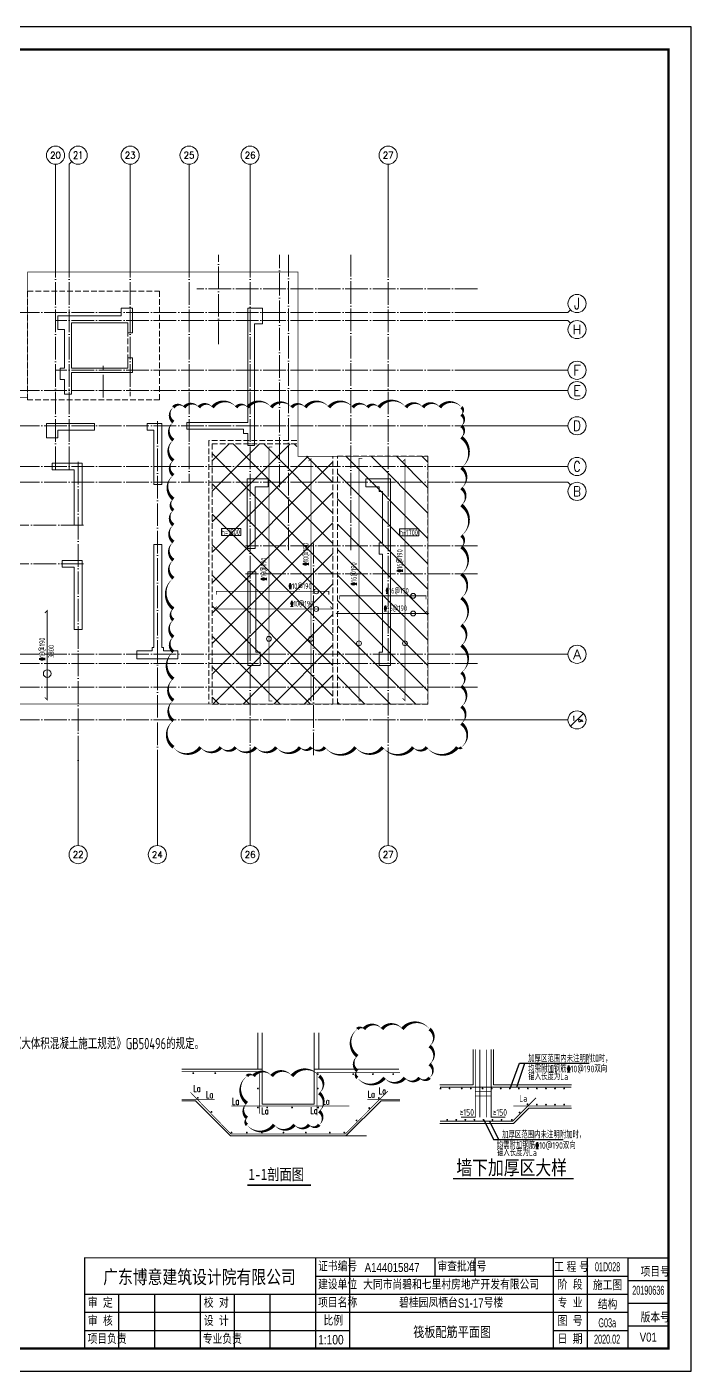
# Model space of a CAD drawing. Extents: x -129922 to 1190196, y -520662 to 139923.
# Drawn here: x 130852 to 160206, y -169237 to -109837 of the extents above; entities that cross this region are included whole.
import ezdxf
from ezdxf.enums import TextEntityAlignment as Align

# ---------------------------------------------------------------- set-up
doc = ezdxf.new("R2010")
doc.units = 0
doc.header["$LTSCALE"] = 1000
doc.header["$MEASUREMENT"] = 0
doc.linetypes.add('DASH', pattern=[0.35, 0.25, -0.1])
doc.linetypes.add('DOTE', pattern=[2.42, 2, -0.2, 0.02, -0.2])
for name, color, linetype, lineweight in [('A-标注-轴号', 3, 'Continuous', 15), ('A-标注-轴号文字', 7, 'Continuous', 15), ('A-轴线-塔楼', 1, 'DOTE', 9), ('A-轴线-隔墙', 41, 'DOTE', 9), ('S-基础-BASE', 4, 'DASH', 20), ('S-基础-BASE-CON', 2, 'Continuous', 20), ('S-墙柱-REIN', 1, 'Continuous', 20), ('S-墙柱-WALL', 6, 'Continuous', 20), ('S-大样-标高', 3, 'Continuous', 20), ('S-板-文字', 7, 'Continuous', 20), ('S-板-板厚', 191, 'Continuous', 20), ('S-板-楼板正筋', 107, 'Continuous', 20), ('S-板-楼板正筋文字', 107, 'Continuous', 20), ('S-板-楼板负筋', 1, 'Continuous', 20), ('S-板-楼板负筋文字', 7, 'Continuous', 20), ('S-通用-TEXT', 7, 'Continuous', 20)]:
    doc.layers.add(name, color=color, linetype=linetype, lineweight=lineweight)
doc.layers.add('PUB_TEXT', color=7, linetype='Continuous')
doc.layers.add('Y-云图图框', color=7, linetype='Continuous')
doc.layers.add('S-活动层-非打印1', color=170, linetype='Continuous', lineweight=20, plot=False)
doc.styles.add('_TCH_AXIS', font='COMPLEX.shx', dxfattribs={"bigfont": 'hztxt.shx'})
doc.styles.add('_TCH_DIM', font='SIMPLEX', dxfattribs={"bigfont": 'GBCBIG'})
doc.styles.add('_YT_Name', font='', dxfattribs={"width": 0.8})
doc.styles.add('_YT_Sign_Text', font='ros.shx', dxfattribs={"width": 0.8, "bigfont": 'hztxt.shx'})
doc.styles.add('BW_Rein', font='tssdeng.shx', dxfattribs={"width": 0.7, "bigfont": 'hztxt.shx'})
doc.styles.add('COMPLEX', font='COMPLEX')
doc.styles.get("Standard").update_dxf_attribs({"font": 'gbenor.shx', "bigfont": 'gbcbig.shx'})
doc.styles.add('TSSD_Rein', font='tssdeng.shx', dxfattribs={"width": 0.7, "bigfont": 'hztxt.shx'})
doc.styles.add('黑体', font='', dxfattribs={"width": 0.8})
doc.styles.get('_YT_Name').set_extended_font_data('SimHei')
doc.styles.get('黑体').set_extended_font_data('SimHei')

# ---------------------------------------------------------------- blocks, each defined once
blk = doc.blocks.new('ECMCTK_A1_横_单行图名--0')
for p, q in [((674.98, 50), (674.98, 26)), ((675, 50), (675, 10)), ((689.98, 50), (689.98, 10)), ((727.8, 50), (727.8, 42)), ((745.48, 50), (745.48, 42)), ((780, 50), (780, 10)), ((795, 50), (795, 10)), ((813, 50.01), (831, 50)), ((813, 50.01), (813, 10)), ((675, 42), (813, 42)), ((813, 40.01), (831, 40.01)), ((573, 34), (813, 34)), ((588, 34), (588, 10)), ((604, 10), (604, 34)), ((624, 34), (624, 10)), ((639, 34), (639, 10)), ((655, 10), (655, 34)), ((813, 30.01), (831, 30)), ((573, 26), (813, 26)), ((573, 18), (689.96, 18)), ((780, 18), (813, 18)), ((813, 20), (831, 20))]:
    blk.add_line(p, q)
at = {"color": 4}
blk.add_lwpolyline([(0, 0), (841, 0), (841, 594), (0, 594)], close=True, dxfattribs=at)
for points, const_width in [([(25, 10), (831, 10), (831, 584), (25, 584)], 1), ([(573, 10), (831, 10), (831, 50), (573, 50)], 0.45)]:
    blk.add_lwpolyline(points, close=True, dxfattribs=dict(const_width=const_width))
at = {"const_width": 0.45}
for points in [[(573, 10), (573, 50.01), (813, 50.01)], [(813, 50.01), (813, 10)]]:
    blk.add_lwpolyline(points, dxfattribs=at)
at = {"style": '_YT_Sign_Text', "width": 0.8}
for s, p in [('证书编号', (676.15, 44.14)), ('审查批准号', (728.91, 44.06)), ('工 程 号', (780.47, 43.85)), ('项目号', (818.65, 41.8)), ('建设单位', (676.15, 36.14)), ('阶  段', (782.01, 36.05)), ('审  定', (574.41, 28.05)), ('校  对', (625.66, 28.05)), ('项目名称', (676.15, 28.14)), ('专  业', (782.01, 28.05)), ('审  核', (574.41, 20.05)), ('设  计', (625.66, 20.05)), ('比例', (678.54, 20.16)), ('图  号', (782.01, 20.05)), ('版本号', (818.65, 21.55)), ('项目负责', (574.27, 12.05)), ('专业负责', (625.21, 12.05)), ('日  期', (782.01, 12.05))]:
    blk.add_text(s, height=4, dxfattribs=at).set_placement(p)
at = {"color": 80, "flags": 3}
for tag, height, p in [('YTHQINS', 3, (34.31, 585.5)), ('ECMCKEY', 3, (292.07, 288.23)), ('YTTQINS', 5.62, (848.03, 12.81)), ('YTFRAME', 3, (652.76, 5.84)), ('YTBARCODE_T1', 3, (749.78, 5.95))]:
    blk.add_attdef(tag, text='', height=height, dxfattribs=at).set_placement(p, align=Align.MIDDLE_CENTER)
for tag, height, style, width, p in [('证书编号', 4, '_YT_Sign_Text', 0.8, (708.87, 43.81)), ('审查批准号', 4, '_YT_Sign_Text', 0.8, (761.06, 43.81)), ('工程号', 4, '_YT_Sign_Text', 0.5, (804.08, 44.12)), ('设计单位', 6, '_YT_Name', 0.8, (623.75, 38.6)), ('建设单位', 4, '_YT_Sign_Text', 0.8, (734.96, 36.11)), ('阶段', 4, '_YT_Sign_Text', 0.8, (804.08, 35.81)), ('项目号', 4, '_YT_Sign_Text', 0.5, (822.08, 33.72)), ('项目名称', 4, '_YT_Sign_Text', 0.8, (734.96, 28.11)), ('专业', 4, '_YT_Sign_Text', 0.8, (804.08, 27.31)), ('图纸编号', 4, '_YT_Sign_Text', 0.5, (803.93, 19.36)), ('图纸名称', 4.5, '_YT_Name', 0.8, (735.39, 15.06)), ('出图比例', 4.2, '_YT_Sign_Text', 0.8, (681.82, 11.78)), ('日期', 4, '_YT_Sign_Text', 0.5, (803.88, 12.13)), ('版本号', 4, '_YT_Sign_Text', 0.8, (822.08, 13))]:
    blk.add_attdef(tag, text='', height=height, dxfattribs=dict(style=style, width=width)).set_placement(p, align=Align.CENTER)
at = {"style": '_YT_Sign_Text', "width": 0.8, "flags": 3}
for tag, p, height in [('[审定人]', (590.95, 27.81), 4.1), ('{审定人}', (605.87, 26.45), 6.24), ('[校对人]', (642.23, 27.82), 4.1), ('{校对人}', (658.35, 26.53), 6.24), ('[审核人]', (591.01, 19.76), 4.1), ('{审核人}', (606.98, 18.44), 6.24), ('[设计人]', (642.47, 20.21), 4.1), ('{设计人}', (658.48, 18.54), 6.24), ('[项目负责人]', (590.78, 12.01), 4.1), ('{项目负责人}', (608.28, 10.72), 6.24), ('[专业负责人]', (642.74, 11.77), 4.1), ('{专业负责人}', (658.58, 10.36), 6.24)]:
    blk.add_attdef(tag, p, '', height=height, dxfattribs=at)
at = {"color": 80, "flags": 3}
for tag, p in [('YTBZSIT', (25, 10)), ('EXT_TK_LEFT', (25, 10)), ('YTQRCODE', (551.04, 11.91))]:
    blk.add_attdef(tag, p, '', height=3, dxfattribs=at)
blk = doc.blocks.new('_AXISO')
blk.add_circle((0, 0), 0.5)
at = {"layer": 'S-板-文字', "style": 'COMPLEX', "width": 1.041667}
blk.add_attdef('A', text='', height=0.56, dxfattribs=at).set_placement((-0.25, -0.28), (0.25, -0.28), align=Align.FIT)
blk = doc.blocks.new('ZHOUWANG1')
at = {"layer": 'A-标注-轴号'}
for p, q in [((167546, 133925), (167546, 137925)), ((173646, 134225), (173646, 138225)), ((176346, 134225), (176346, 138225)), ((178346, 134225), (178346, 138225)), ((180646, 134225), (180646, 138225)), ((182246, 134225), (182246, 138225)), ((184446, 134225), (184446, 138225)), ((186646, 134225), (186646, 138225)), ((188396, 134225), (188396, 138225)), ((189996, 134225), (189996, 138225)), ((192296, 134225), (192296, 138225)), ((193896, 134225), (193896, 138225)), ((195646, 134225), (195646, 138225)), ((197846, 134225), (197846, 138225)), ((200046, 134225), (200046, 138225)), ((200763, 138342), (200646, 138225)), ((200646, 134225), (200646, 138225)), ((203346, 134225), (203346, 138225)), ((205946, 134225), (205946, 138225)), ((208646, 134225), (208646, 138225)), ((214746, 134225), (214746, 138225)), ((163600, 131670), (160303, 131670)), ((218693, 131670), (222693, 131670)), ((218693, 131320), (222693, 131320)), ((222810, 131787), (222693, 131670)), ((222810, 131202), (222693, 131320)), ((163600, 129370), (160303, 129370)), ((218693, 129120), (222693, 129120)), ((163600, 128220), (160303, 128220)), ((218693, 128220), (222693, 128220)), ((163600, 126670), (160303, 126670)), ((218693, 126670), (222693, 126670)), ((163600, 124870), (160303, 124870)), ((218693, 124870), (222693, 124870)), ((160185, 124052), (160303, 124170)), ((163600, 124170), (160303, 124170)), ((218693, 124170), (222693, 124170)), ((222810, 124052), (222693, 124170)), ((163600, 116570), (160303, 116570)), ((218693, 116570), (222693, 116570)), ((163600, 113670), (160303, 113670)), ((218693, 113670), (222693, 113670)), ((222810, 113387), (223375, 113952)), ((167546, 112117), (167546, 108117)), ((173646, 112117), (173646, 108117)), ((177746, 112117), (177746, 108117)), ((181246, 112117), (181246, 108117)), ((184446, 112117), (184446, 108117)), ((187646, 112117), (187646, 108117)), ((191146, 112117), (191146, 108117)), ((191846, 112117), (191846, 108117)), ((194646, 112117), (194646, 108117)), ((197846, 112117), (197846, 108117)), ((201046, 112117), (201046, 108117)), ((204546, 112117), (204546, 108117)), ((208646, 112117), (208646, 108117)), ((214746, 112117), (214746, 108117)), ((191963, 108000), (191846, 108117))]:
    blk.add_line(p, q, dxfattribs=at)
blk.add_circle((223093, 113670), 400, dxfattribs=at)
at = {"layer": 'A-轴线-塔楼', "linetype": 'DOTE', "ltscale": 0.5}
for p, q in [((167546, 134225), (167546, 112117)), ((173646, 134225), (173646, 112117)), ((176346, 134225), (176346, 126470)), ((178346, 134225), (178346, 129120)), ((180646, 134225), (180646, 126470)), ((182246, 134225), (182246, 124670)), ((184446, 134225), (184446, 112117)), ((186646, 134225), (186646, 124670)), ((188396, 134225), (188396, 126470)), ((189996, 134225), (189996, 128070)), ((192296, 134225), (192296, 128060)), ((193896, 134225), (193896, 126470)), ((195646, 134225), (195646, 124670)), ((197846, 134225), (197846, 112117)), ((200046, 134225), (200046, 124670)), ((200646, 134225), (200646, 124670)), ((203346, 134225), (203346, 127970)), ((205946, 134225), (205946, 124170)), ((208646, 134225), (208646, 112117)), ((214746, 134225), (214746, 112117)), ((218693, 131670), (163600, 131670)), ((194464, 131370), (189555, 131370)), ((218693, 131320), (200046, 131320)), ((181217, 129370), (163600, 129370)), ((194464, 129070), (187956, 129070)), ((218693, 129120), (200046, 129120)), ((218693, 128220), (163600, 128220)), ((218693, 126670), (163600, 126670)), ((177746, 126870), (177746, 112117)), ((191146, 126870), (191146, 112117)), ((204546, 126870), (204546, 112117)), ((218693, 124870), (163600, 124870)), ((181246, 125070), (181246, 112117)), ((187646, 125070), (187646, 112117)), ((194646, 125070), (194646, 112117)), ((201046, 125070), (201046, 111271)), ((218693, 124170), (163600, 124170)), ((201288, 122270), (180502, 122270)), ((201288, 120570), (180502, 120570)), ((218693, 116570), (163600, 116570)), ((191846, 115395), (191846, 112117)), ((218693, 113670), (163600, 113670))]:
    blk.add_line(p, q, dxfattribs=at)
at = {"layer": 'A-轴线-隔墙', "ltscale": 0.5}
for p, q in [((169196, 121170), (169196, 134225)), ((171946, 121170), (171946, 134225)), ((172346, 123950), (172346, 134225)), ((175046, 131505), (175046, 134225)), ((207246, 130280, 0), (207246, 134225)), ((209946, 123950), (209946, 134225)), ((210346, 121170), (210346, 134225)), ((213096, 121170), (213096, 134225)), ((175410, 133270), (163300, 133270)), ((218693, 132720), (206296, 132720)), ((202146, 127920), (202146, 129320)), ((201288, 122270), (180502, 122270)), ((163600, 121370), (173846, 121370)), ((170846, 112117), (170846, 121470)), ((218693, 121370), (208446, 121370)), ((211446, 112117), (211446, 121470)), ((163600, 120120), (173846, 120120)), ((218693, 120120), (208446, 120120)), ((218693, 116170), (163600, 116170)), ((218693, 115120), (163600, 115120))]:
    blk.add_line(p, q, dxfattribs=at)
at = {"layer": 'A-标注-轴号'}
ref = blk.add_blockref('_AXISO', (173646, 138625), dxfattribs=dict(at, xscale=800, yscale=800, zscale=800))
ref.add_attrib('A', '2', dxfattribs={"layer": 'A-标注-轴号文字', "height": 466, "style": '_TCH_AXIS'}).set_placement((173491, 138392), (173801, 138392), align=Align.FIT)
ref = blk.add_blockref('_AXISO', (176346, 138625), dxfattribs=dict(at, xscale=800, yscale=800, zscale=800))
ref.add_attrib('A', '3', dxfattribs={"layer": 'A-标注-轴号文字', "height": 466, "style": '_TCH_AXIS'}).set_placement((176191, 138392), (176501, 138392), align=Align.FIT)
ref = blk.add_blockref('_AXISO', (178346, 138625), dxfattribs=dict(at, xscale=800, yscale=800, zscale=800))
ref.add_attrib('A', '5', dxfattribs={"layer": 'A-标注-轴号文字', "height": 466, "style": '_TCH_AXIS'}).set_placement((178191, 138392), (178501, 138392), align=Align.FIT)
ref = blk.add_blockref('_AXISO', (180646, 138625), dxfattribs=dict(at, xscale=800, yscale=800, zscale=800))
ref.add_attrib('A', '6', dxfattribs={"layer": 'A-标注-轴号文字', "height": 466, "style": '_TCH_AXIS'}).set_placement((180491, 138392), (180801, 138392), align=Align.FIT)
ref = blk.add_blockref('_AXISO', (182246, 138625), dxfattribs=dict(at, xscale=800, yscale=800, zscale=800))
ref.add_attrib('A', '8', dxfattribs={"layer": 'A-标注-轴号文字', "height": 466, "style": '_TCH_AXIS'}).set_placement((182091, 138392), (182401, 138392), align=Align.FIT)
ref = blk.add_blockref('_AXISO', (184446, 138625), dxfattribs=dict(at, xscale=800, yscale=800, zscale=800))
ref.add_attrib('A', '9', dxfattribs={"layer": 'A-标注-轴号文字', "height": 466, "style": '_TCH_AXIS'}).set_placement((184291, 138392), (184601, 138392), align=Align.FIT)
ref = blk.add_blockref('_AXISO', (186646, 138625), dxfattribs=dict(at, xscale=800, yscale=800, zscale=800))
ref.add_attrib('A', '10', dxfattribs={"layer": 'A-标注-轴号文字', "height": 328.4, "style": '_TCH_AXIS'}).set_placement((186419, 138461), (186873, 138461), align=Align.FIT)
ref = blk.add_blockref('_AXISO', (188396, 138625), dxfattribs=dict(at, xscale=800, yscale=800, zscale=800))
ref.add_attrib('A', '12', dxfattribs={"layer": 'A-标注-轴号文字', "height": 328.4, "style": '_TCH_AXIS'}).set_placement((188169, 138461), (188623, 138461), align=Align.FIT)
ref = blk.add_blockref('_AXISO', (189996, 138625), dxfattribs=dict(at, xscale=800, yscale=800, zscale=800))
ref.add_attrib('A', '13', dxfattribs={"layer": 'A-标注-轴号文字', "height": 328.4, "style": '_TCH_AXIS'}).set_placement((189769, 138461), (190223, 138461), align=Align.FIT)
ref = blk.add_blockref('_AXISO', (192296, 138625), dxfattribs=dict(at, xscale=800, yscale=800, zscale=800))
ref.add_attrib('A', '15', dxfattribs={"layer": 'A-标注-轴号文字', "height": 328.4, "style": '_TCH_AXIS'}).set_placement((192069, 138461), (192523, 138461), align=Align.FIT)
ref = blk.add_blockref('_AXISO', (193896, 138625), dxfattribs=dict(at, xscale=800, yscale=800, zscale=800))
ref.add_attrib('A', '16', dxfattribs={"layer": 'A-标注-轴号文字', "height": 328.4, "style": '_TCH_AXIS'}).set_placement((193669, 138461), (194123, 138461), align=Align.FIT)
ref = blk.add_blockref('_AXISO', (195646, 138625), dxfattribs=dict(at, xscale=800, yscale=800, zscale=800))
ref.add_attrib('A', '18', dxfattribs={"layer": 'A-标注-轴号文字', "height": 328.4, "style": '_TCH_AXIS'}).set_placement((195419, 138461), (195873, 138461), align=Align.FIT)
ref = blk.add_blockref('_AXISO', (197846, 138625), dxfattribs=dict(at, xscale=800, yscale=800, zscale=800))
ref.add_attrib('A', '19', dxfattribs={"layer": 'A-标注-轴号文字', "height": 328.4, "style": '_TCH_AXIS'}).set_placement((197619, 138461), (198073, 138461), align=Align.FIT)
ref = blk.add_blockref('_AXISO', (200046, 138625), dxfattribs=dict(at, xscale=800, yscale=800, zscale=800))
ref.add_attrib('A', '20', dxfattribs={"layer": 'A-标注-轴号文字', "height": 294.3, "style": '_TCH_AXIS'}).set_placement((199808, 138478), (200284, 138478), align=Align.FIT)
ref = blk.add_blockref('_AXISO', (201046, 138625), dxfattribs=dict(at, xscale=800, yscale=800, zscale=800))
ref.add_attrib('A', '21', dxfattribs={"layer": 'A-标注-轴号文字', "height": 328.4, "style": '_TCH_AXIS'}).set_placement((200819, 138461), (201273, 138461), align=Align.FIT)
ref = blk.add_blockref('_AXISO', (203346, 138625), dxfattribs=dict(at, xscale=800, yscale=800, zscale=800))
ref.add_attrib('A', '23', dxfattribs={"layer": 'A-标注-轴号文字', "height": 294.3, "style": '_TCH_AXIS'}).set_placement((203108, 138478), (203584, 138478), align=Align.FIT)
ref = blk.add_blockref('_AXISO', (205946, 138625), dxfattribs=dict(at, xscale=800, yscale=800, zscale=800))
ref.add_attrib('A', '25', dxfattribs={"layer": 'A-标注-轴号文字', "height": 294.3, "style": '_TCH_AXIS'}).set_placement((205708, 138478), (206184, 138478), align=Align.FIT)
ref = blk.add_blockref('_AXISO', (208646, 138625), dxfattribs=dict(at, xscale=800, yscale=800, zscale=800))
ref.add_attrib('A', '26', dxfattribs={"layer": 'A-标注-轴号文字', "height": 294.3, "style": '_TCH_AXIS'}).set_placement((208408, 138478), (208884, 138478), align=Align.FIT)
ref = blk.add_blockref('_AXISO', (214746, 138625), dxfattribs=dict(at, xscale=800, yscale=800, zscale=800))
ref.add_attrib('A', '27', dxfattribs={"layer": 'A-标注-轴号文字', "height": 294.3, "style": '_TCH_AXIS'}).set_placement((214508, 138478), (214984, 138478), align=Align.FIT)
ref = blk.add_blockref('_AXISO', (167546, 138325), dxfattribs=dict(at, xscale=800, yscale=800, zscale=800))
ref.add_attrib('A', '1', dxfattribs={"layer": 'A-标注-轴号文字', "height": 515, "style": '_TCH_AXIS'}).set_placement((167436, 138068), (167656, 138068), align=Align.FIT)
ref = blk.add_blockref('_AXISO', (223093, 132070), dxfattribs=dict(at, xscale=800, yscale=800, zscale=800))
ref.add_attrib('A', 'J', dxfattribs={"layer": 'A-标注-轴号文字', "height": 496, "style": '_TCH_AXIS'}).set_placement((222963, 131821), (223222, 131821), align=Align.FIT)
ref = blk.add_blockref('_AXISO', (159903, 131670), dxfattribs=dict(at, xscale=800, yscale=800, zscale=800))
ref.add_attrib('A', 'J', dxfattribs={"layer": 'A-标注-轴号文字', "height": 496, "style": '_TCH_AXIS'}).set_placement((159773, 131421), (160032, 131421), align=Align.FIT)
ref = blk.add_blockref('_AXISO', (223093, 130920), dxfattribs=dict(at, xscale=800, yscale=800, zscale=800))
ref.add_attrib('A', 'H', dxfattribs={"layer": 'A-标注-轴号文字', "height": 406, "style": '_TCH_AXIS'}).set_placement((222899, 130717), (223286, 130717), align=Align.FIT)
ref = blk.add_blockref('_AXISO', (159903, 129370), dxfattribs=dict(at, xscale=800, yscale=800, zscale=800))
ref.add_attrib('A', 'G', dxfattribs={"layer": 'A-标注-轴号文字', "height": 425, "style": '_TCH_AXIS'}).set_placement((159720, 129157), (160085, 129157), align=Align.FIT)
ref = blk.add_blockref('_AXISO', (223093, 129120), dxfattribs=dict(at, xscale=800, yscale=800, zscale=800))
ref.add_attrib('A', 'F', dxfattribs={"layer": 'A-标注-轴号文字', "height": 445, "style": '_TCH_AXIS'}).set_placement((222923, 128897), (223262, 128897), align=Align.FIT)
ref = blk.add_blockref('_AXISO', (159903, 128220), dxfattribs=dict(at, xscale=800, yscale=800, zscale=800))
ref.add_attrib('A', 'E', dxfattribs={"layer": 'A-标注-轴号文字', "height": 445, "style": '_TCH_AXIS'}).set_placement((159733, 127997), (160072, 127997), align=Align.FIT)
ref = blk.add_blockref('_AXISO', (223093, 128220), dxfattribs=dict(at, xscale=800, yscale=800, zscale=800))
ref.add_attrib('A', 'E', dxfattribs={"layer": 'A-标注-轴号文字', "height": 445, "style": '_TCH_AXIS'}).set_placement((222923, 127997), (223262, 127997), align=Align.FIT)
ref = blk.add_blockref('_AXISO', (159903, 126670), dxfattribs=dict(at, xscale=800, yscale=800, zscale=800))
ref.add_attrib('A', 'D', dxfattribs={"layer": 'A-标注-轴号文字', "height": 435, "style": '_TCH_AXIS'}).set_placement((159726, 126452), (160079, 126452), align=Align.FIT)
ref = blk.add_blockref('_AXISO', (223093, 126670), dxfattribs=dict(at, xscale=800, yscale=800, zscale=800))
ref.add_attrib('A', 'D', dxfattribs={"layer": 'A-标注-轴号文字', "height": 435, "style": '_TCH_AXIS'}).set_placement((222916, 126452), (223269, 126452), align=Align.FIT)
ref = blk.add_blockref('_AXISO', (159903, 124870), dxfattribs=dict(at, xscale=800, yscale=800, zscale=800))
ref.add_attrib('A', 'C', dxfattribs={"layer": 'A-标注-轴号文字', "height": 456, "style": '_TCH_AXIS'}).set_placement((159740, 124642), (160065, 124642), align=Align.FIT)
ref = blk.add_blockref('_AXISO', (223093, 124870), dxfattribs=dict(at, xscale=800, yscale=800, zscale=800))
ref.add_attrib('A', 'C', dxfattribs={"layer": 'A-标注-轴号文字', "height": 456, "style": '_TCH_AXIS'}).set_placement((222930, 124642), (223255, 124642), align=Align.FIT)
ref = blk.add_blockref('_AXISO', (159903, 123770), dxfattribs=dict(at, xscale=800, yscale=800, zscale=800))
ref.add_attrib('A', 'B', dxfattribs={"layer": 'A-标注-轴号文字', "height": 435, "style": '_TCH_AXIS'}).set_placement((159726, 123552), (160079, 123552), align=Align.FIT)
ref = blk.add_blockref('_AXISO', (223093, 123770), dxfattribs=dict(at, xscale=800, yscale=800, zscale=800))
ref.add_attrib('A', 'B', dxfattribs={"layer": 'A-标注-轴号文字', "height": 435, "style": '_TCH_AXIS'}).set_placement((222916, 123552), (223269, 123552), align=Align.FIT)
ref = blk.add_blockref('_AXISO', (159903, 116570), dxfattribs=dict(at, xscale=800, yscale=800, zscale=800))
ref.add_attrib('A', 'A', dxfattribs={"layer": 'A-标注-轴号文字', "height": 425, "style": '_TCH_AXIS'}).set_placement((159720, 116357), (160085, 116357), align=Align.FIT)
ref = blk.add_blockref('_AXISO', (223093, 116570), dxfattribs=dict(at, xscale=800, yscale=800, zscale=800))
ref.add_attrib('A', 'A', dxfattribs={"layer": 'A-标注-轴号文字', "height": 425, "style": '_TCH_AXIS'}).set_placement((222910, 116357), (223275, 116357), align=Align.FIT)
ref = blk.add_blockref('_AXISO', (159903, 113670), dxfattribs=dict(at, xscale=800, yscale=800, zscale=800))
ref.add_attrib('A', '1/0A', dxfattribs={"layer": 'A-标注-轴号文字', "height": 452.5, "style": '_TCH_AXIS', "width": 0.28}).set_placement((159676, 113443), (160129, 113443), align=Align.FIT)
ref = blk.add_blockref('_AXISO', (167546, 107717), dxfattribs=dict(at, xscale=800, yscale=800, zscale=800))
ref.add_attrib('A', '1', dxfattribs={"layer": 'A-标注-轴号文字', "height": 515, "style": '_TCH_AXIS'}).set_placement((167436, 107459), (167656, 107459), align=Align.FIT)
ref = blk.add_blockref('_AXISO', (173646, 107717), dxfattribs=dict(at, xscale=800, yscale=800, zscale=800))
ref.add_attrib('A', '2', dxfattribs={"layer": 'A-标注-轴号文字', "height": 466, "style": '_TCH_AXIS'}).set_placement((173491, 107484), (173801, 107484), align=Align.FIT)
ref = blk.add_blockref('_AXISO', (177746, 107717), dxfattribs=dict(at, xscale=800, yscale=800, zscale=800))
ref.add_attrib('A', '4', dxfattribs={"layer": 'A-标注-轴号文字', "height": 445, "style": '_TCH_AXIS'}).set_placement((177576, 107494), (177916, 107494), align=Align.FIT)
ref = blk.add_blockref('_AXISO', (181246, 107717), dxfattribs=dict(at, xscale=800, yscale=800, zscale=800))
ref.add_attrib('A', '7', dxfattribs={"layer": 'A-标注-轴号文字', "height": 466, "style": '_TCH_AXIS'}).set_placement((181091, 107484), (181401, 107484), align=Align.FIT)
ref = blk.add_blockref('_AXISO', (184446, 107717), dxfattribs=dict(at, xscale=800, yscale=800, zscale=800))
ref.add_attrib('A', '9', dxfattribs={"layer": 'A-标注-轴号文字', "height": 466, "style": '_TCH_AXIS'}).set_placement((184291, 107484), (184601, 107484), align=Align.FIT)
ref = blk.add_blockref('_AXISO', (187646, 107717), dxfattribs=dict(at, xscale=800, yscale=800, zscale=800))
ref.add_attrib('A', '11', dxfattribs={"layer": 'A-标注-轴号文字', "height": 368.8, "style": '_TCH_AXIS'}).set_placement((187435, 107532), (187857, 107532), align=Align.FIT)
ref = blk.add_blockref('_AXISO', (191146, 107717), dxfattribs=dict(at, xscale=800, yscale=800, zscale=800))
ref.add_attrib('A', '14', dxfattribs={"layer": 'A-标注-轴号文字', "height": 314.1, "style": '_TCH_AXIS'}).set_placement((190914, 107560), (191378, 107560), align=Align.FIT)
ref = blk.add_blockref('_AXISO', (192246, 107717), dxfattribs=dict(at, xscale=800, yscale=800, zscale=800))
ref.add_attrib('A', '1/14', dxfattribs={"layer": 'A-标注-轴号文字', "height": 452.5, "style": '_TCH_AXIS', "width": 0.308824}).set_placement((192020, 107490), (192472, 107490), align=Align.FIT)
ref = blk.add_blockref('_AXISO', (194646, 107717), dxfattribs=dict(at, xscale=800, yscale=800, zscale=800))
ref.add_attrib('A', '17', dxfattribs={"layer": 'A-标注-轴号文字', "height": 328.4, "style": '_TCH_AXIS'}).set_placement((194419, 107552), (194873, 107552), align=Align.FIT)
ref = blk.add_blockref('_AXISO', (197846, 107717), dxfattribs=dict(at, xscale=800, yscale=800, zscale=800))
ref.add_attrib('A', '19', dxfattribs={"layer": 'A-标注-轴号文字', "height": 328.4, "style": '_TCH_AXIS'}).set_placement((197619, 107552), (198073, 107552), align=Align.FIT)
ref = blk.add_blockref('_AXISO', (201046, 107717), dxfattribs=dict(at, xscale=800, yscale=800, zscale=800))
ref.add_attrib('A', '22', dxfattribs={"layer": 'A-标注-轴号文字', "height": 294.3, "style": '_TCH_AXIS'}).set_placement((200808, 107570), (201284, 107570), align=Align.FIT)
ref = blk.add_blockref('_AXISO', (204546, 107717), dxfattribs=dict(at, xscale=800, yscale=800, zscale=800))
ref.add_attrib('A', '24', dxfattribs={"layer": 'A-标注-轴号文字', "height": 282.2, "style": '_TCH_AXIS'}).set_placement((204304, 107576), (204788, 107576), align=Align.FIT)
ref = blk.add_blockref('_AXISO', (208646, 107717), dxfattribs=dict(at, xscale=800, yscale=800, zscale=800))
ref.add_attrib('A', '26', dxfattribs={"layer": 'A-标注-轴号文字', "height": 294.3, "style": '_TCH_AXIS'}).set_placement((208408, 107570), (208884, 107570), align=Align.FIT)
ref = blk.add_blockref('_AXISO', (214746, 107717), dxfattribs=dict(at, xscale=800, yscale=800, zscale=800))
ref.add_attrib('A', '27', dxfattribs={"layer": 'A-标注-轴号文字', "height": 294.3, "style": '_TCH_AXIS'}).set_placement((214508, 107570), (214984, 107570), align=Align.FIT)
at = {"layer": 'A-标注-轴号文字', "style": '_TCH_AXIS'}
for s, height, p, p2 in [('1', 219, (222893, 113626), (222987, 113626)), ('0A', 113.7, (223147, 113579), (223353, 113579))]:
    blk.add_text(s, height=height, dxfattribs=at).set_placement(p, p2, align=Align.FIT)
blk = doc.blocks.new('safdhgfjhfjhgfj')
at = {"layer": 'S-板-楼板正筋', "const_width": 35}
for points in [[(100744, -139505), (100850, -139612), (100850, -128944), (100744, -129050)], [(97932, -135652), (97826, -135758), (101887, -135758), (101781, -135652)]]:
    blk.add_lwpolyline(points, dxfattribs=at)
at = {"layer": 'S-板-楼板负筋', "color": 6, "const_width": 35}
for points in [[(98970, -139624), (98820, -139624), (98820, -128902), (98970, -128902)], [(97967, -135130), (97967, -134980), (101779, -134980), (101779, -135130)]]:
    blk.add_lwpolyline(points, dxfattribs=at)
at = {"layer": 'S-板-楼板负筋', "color": 6}
for centre in [(101216, -134980), (101216, -135758), (98820, -137075), (100850, -137075)]:
    blk.add_circle(centre, 107, dxfattribs=at)
at = {"layer": 'S-板-楼板正筋文字', "style": 'BW_Rein', "width": 0.7}
blk.add_text('\x8416@190', height=250, rotation=90, dxfattribs=at).set_placement((100744, -133946))
blk.add_text('\x8416@190', height=250, dxfattribs=at).set_placement((99913, -135652))
at = {"layer": 'S-板-楼板负筋文字', "style": 'BW_Rein', "width": 0.7}
blk.add_text('\x8416@190', height=250, rotation=90, dxfattribs=at).set_placement((98714, -134011), align=Align.CENTER)
blk.add_text('\x8416@190', height=250, dxfattribs=at).set_placement((100505, -134874), align=Align.CENTER)
blk = doc.blocks.new('dgfjhgfjhg')
at = {"layer": 'S-板-楼板正筋', "const_width": 35}
for points in [[(66019, -147689), (66125, -147796), (66125, -137100), (66019, -137206)], [(61965, -143634), (61859, -143740), (67080, -143740), (66974, -143634)]]:
    blk.add_lwpolyline(points, dxfattribs=at)
at = {"layer": 'S-板-楼板正筋文字'}
for centre in [(66354, -142963), (66354, -143740), (64266, -145058), (66125, -145058)]:
    blk.add_circle(centre, 107, dxfattribs=at)
at = {"layer": 'S-板-楼板负筋', "color": 6, "const_width": 35}
for points in [[(64416, -147807), (64266, -147807), (64266, -136579), (64416, -136579)], [(61946, -143113), (61946, -142963), (66917, -142963), (66917, -143113)]]:
    blk.add_lwpolyline(points, dxfattribs=at)
at = {"layer": 'S-板-楼板正筋文字', "style": 'BW_Rein', "width": 0.7}
blk.add_text('\x8410@190', height=250, rotation=90, dxfattribs=at).set_placement((66019, -141830))
blk.add_text('\x8410@190', height=250, dxfattribs=at).set_placement((65205, -143634))
at = {"layer": 'S-板-楼板负筋文字', "style": 'BW_Rein', "width": 0.7}
blk.add_text('\x8410@190', height=250, rotation=90, dxfattribs=at).set_placement((64160, -141979), align=Align.CENTER)
blk.add_text('\x8410@190', height=250, dxfattribs=at).set_placement((65643, -142857), align=Align.CENTER)

msp = doc.modelspace()

# ---------------------------------------------------------------- hatches: boundary and pattern name
at = {"layer": 'S-通用-TEXT'}
h = msp.add_hatch(dxfattribs=at)
h.set_pattern_fill('ANSI37', color=5, scale=300)
h.set_pattern_definition([(135, (1737466.9, -1075139.8), (673.5192, 673.5192), []), (45, (1737466.9, -1075139.8), (673.5192, -673.5192), [])])
h.paths.add_polyline_path([(142778, -128261.8), (142778, -128811.8), (144377.9, -128811.8), (144377.9, -139761.8), (139043, -139761.8), (139043, -128261.8)])
h = msp.add_hatch(dxfattribs=at)
h.set_pattern_fill('ANSI31,_O', color=5, scale=500)
h.set_pattern_definition([(135, (-76074.5, -337723.5), (561.266, 561.266), [])])
h.paths.add_polyline_path([(144577.9, -128811.8), (148577.9, -128811.8), (148577.9, -139761.8), (144577.9, -139761.8)])

# ---------------------------------------------------------------- linework, layer by layer
at = {"linetype": 'ByBlock'}
for points in [[(152212.4, -156752), (152622.4, -155629.8), (155704.2, -155629.8)], [(152505.2, -156690.9), (152853.8, -155629.8)], [(151049.3, -158130.5), (151465.9, -158994.8), (154556.6, -158994.8)], [(151302.2, -158190.9), (151697.3, -158994.8)]]:
    msp.add_lwpolyline(points, dxfattribs=at)
at = {"layer": 'S-基础-BASE'}
for points in [[(136718, -126311.8), (130886.7, -126311.8), (130886.7, -121511.8), (136718, -121511.8)], [(135318, -124911.8), (132818, -124911.8), (132818, -122911.8), (135318, -122911.8)], [(144577.9, -128811.8), (148577.9, -128811.8), (148577.9, -139761.8), (144577.9, -139761.8)]]:
    msp.add_lwpolyline(points, close=True, dxfattribs=at)
for points in [[(142778, -128111.8), (138893, -128111.8), (138893, -139761.8)], [(142778, -128261.8), (139043, -128261.8), (139043, -139761.8), (144377.9, -139761.8), (144377.9, -128861.8)], [(144377.9, -139761.8), (144377.9, -128811.8)]]:
    msp.add_lwpolyline(points, dxfattribs=at)
at = {"layer": 'S-基础-BASE-CON', "const_width": 30}
msp.add_lwpolyline([(118493, -126211.8), (115198, -126211.8), (115198, -120661.8), (103658, -120661.8), (103658, -128811.8), (97858, -128811.8), (97858, -139761.8), (148578, -139761.8), (148578, -128811.8), (142828, -128811.8), (142828, -120661.8), (130888, -120661.8), (130888, -126211.8), (127583, -126211.8), (127583, -121661.8), (118493, -121661.8), (118493, -121661.8), (118493, -122461.8), (118493, -124241.8), (118493, -124891.8)], close=True, dxfattribs=at)
at = {"layer": 'S-基础-BASE-CON'}
for points in [[(141052.4, -155893.3), (141052.4, -154288.3)], [(141252.4, -155893.3), (141252.4, -154288.3)], [(143552.4, -155893.3), (143552.4, -154288.3)], [(143752.4, -155893.3), (143752.4, -154288.3)], [(150569.7, -155018.1), (150569.7, -156590.9), (149105.1, -156590.9)], [(151469.7, -155018.1), (151469.7, -156590.9), (154916, -156590.9)], [(137699.4, -155893.3), (141252.4, -155893.3), (141252.4, -157443.3), (143552.4, -157443.3), (143552.4, -155893.3), (147282.5, -155893.3)], [(137699.4, -157293.3), (138302.5, -157293.3), (139852.5, -158843.3), (144952.3, -158843.3), (146502.3, -157293.3), (147339, -157293.3)], [(153031, -157621), (152361.1, -158290.9)], [(154916, -157621), (153031, -157621)], [(149105.1, -158290.9), (152361.1, -158290.9)]]:
    msp.add_lwpolyline(points, dxfattribs=at)
at = {"layer": 'S-墙柱-REIN'}
for points, const_width in [([(150669.7, -155018.1), (150669.7, -158016.8), (150039.5, -158016.8)], 40), ([(150866.9, -155027.7), (150866.9, -158026.4)], 40), ([(151172.5, -155027.7), (151172.5, -158026.4)], 40), ([(151369.7, -155018.1), (151369.7, -158016.8), (151999.9, -158016.8)], 40), ([(137699.4, -156001.5), (141130.9, -156001.5), (141130.9, -157854.3)], 30), ([(143666, -157929.8), (143666, -156037), (147339, -156033.4)], 30), ([(149105.1, -156690.9), (154916, -156690.9)], 40), ([(137699.4, -157230.3), (139147.7, -157230.3)], 30), ([(138073.7, -156907.4), (139869.3, -158762.3), (144919.9, -158762.3), (146807.7, -156862.1)], 30), ([(145890.6, -157230.3), (147339, -157230.3)], 30), ([(149105.1, -158190.9), (152319.6, -158190.9), (153353.6, -157156.9)], 40), ([(150669.7, -156888.8), (151369.7, -156888.8)], 40), ([(150669.7, -157077.6), (151369.7, -157077.6)], 40), ([(139880.6, -157526), (145104.3, -157526)], 30), ([(154916, -157521), (152355.4, -157521)], 40)]:
    msp.add_lwpolyline(points, dxfattribs=dict(at, const_width=const_width))
at = {"layer": 'S-墙柱-REIN', "const_width": 40}
for points in [[(138185.3, -156071.9, 1), (138225.3, -156071.9, 1)], [(139157.5, -156071.9, 1), (139197.5, -156071.9, 1)], [(141042.8, -156071.9, 1), (141082.8, -156071.9, 1)], [(143690.1, -156110.8, 1), (143730.1, -156110.8, 1)], [(145253.1, -156110.8, 1), (145293.1, -156110.8, 1)], [(146126.3, -156110.8, 1), (146166.3, -156110.8, 1)], [(147021.1, -156110.8, 1), (147061.1, -156110.8, 1)], [(141042.8, -156748.6, 1), (141082.8, -156748.6, 1)], [(143690.1, -156748.6, 1), (143730.1, -156748.6, 1)], [(149110.4, -156752, 1), (149150.4, -156752, 1)], [(149510.4, -156752, 1), (149550.4, -156752, 1)], [(150047.9, -156752, 1), (150087.9, -156752, 1)], [(150447.9, -156752, 1), (150487.9, -156752, 1)], [(151011.8, -156752, -1), (150971.8, -156752, -1)], [(151411.8, -156752, -1), (151371.8, -156752, -1)], [(151811.8, -156752, -1), (151771.8, -156752, -1)], [(152211.8, -156752, -1), (152171.8, -156752, -1)], [(152611.8, -156752, -1), (152571.8, -156752, -1)], [(153011.8, -156752, -1), (152971.8, -156752, -1)], [(153411.7, -156752, -1), (153371.7, -156752, -1)], [(153411.7, -156752, -1), (153371.7, -156752, -1)], [(153811.7, -156752, -1), (153771.7, -156752, -1)], [(154211.7, -156752, -1), (154171.7, -156752, -1)], [(154611.7, -156752, -1), (154571.7, -156752, -1)], [(138387.3, -157159.2, 1), (138427.3, -157159.2, 1)], [(146386.2, -157168.9, 1), (146426.2, -157168.9, 1)], [(152995.1, -157447.8, -1), (152955.1, -157447.8, -1)], [(138991.2, -157786.1, 1), (139031.2, -157786.1, 1)], [(141042.8, -157588.2, 1), (141082.8, -157588.2, 1)], [(141449.6, -157588.2, 1), (141489.6, -157588.2, 1)], [(142550.9, -157588.2, 1), (142590.9, -157588.2, 1)], [(143708.5, -157588.2, 1), (143748.5, -157588.2, 1)], [(145959, -157610.6, 1), (145999, -157610.6, 1)], [(152644.5, -157804.7, -1), (152604.5, -157804.7, -1)], [(153411.7, -157460.6, -1), (153371.7, -157460.6, -1)], [(153811.7, -157460.5, -1), (153771.7, -157460.5, -1)], [(154211.7, -157460.5, -1), (154171.7, -157460.5, -1)], [(154611.7, -157460.5, -1), (154571.7, -157460.5, -1)], [(145399.3, -158159.2, 1), (145439.3, -158159.2, 1)], [(149408.4, -158130.5, 1), (149448.4, -158130.5, 1)], [(149808.4, -158130.5, 1), (149848.4, -158130.5, 1)], [(150208.4, -158130.5, 1), (150248.4, -158130.5, 1)], [(150608.4, -158130.5, 1), (150648.4, -158130.5, 1)], [(151008.4, -158130.5, 1), (151048.4, -158130.5, 1)], [(151408.4, -158130.5, 1), (151448.4, -158130.5, 1)], [(151808.4, -158130.5, 1), (151848.4, -158130.5, 1)], [(152265.5, -158130.5, 1), (152305.5, -158130.5, 1)], [(139875.8, -158696.6, 1), (139915.8, -158696.6, 1)], [(140551.4, -158696.6, 1), (140591.4, -158696.6, 1)], [(141217.6, -158696.6, 1), (141257.6, -158696.6, 1)], [(142170.6, -158696.6, 1), (142210.6, -158696.6, 1)], [(143162.4, -158696.6, 1), (143202.4, -158696.6, 1)], [(144219, -158696.6, 1), (144259, -158696.6, 1)], [(144860.4, -158696.6, 1), (144900.4, -158696.6, 1)]]:
    msp.add_lwpolyline(points, format="xyb", close=True, dxfattribs=at)
at = {"layer": 'S-墙柱-WALL'}
for points in [[(135318, -122911.8), (135318, -123361.8), (135518, -123361.8), (135518, -122261.8), (135018, -122261.8), (135018, -122611.8), (132218, -122611.8), (132218, -123211.8), (132518, -123211.8), (132518, -124911.8), (132318, -124911.8), (132318, -125411.8), (132518, -125411.8), (132518, -126061.8), (132818, -126061.8), (132818, -125111.8), (135518, -125111.8), (135518, -124461.8), (135318, -124461.8), (135318, -124911.8), (132818, -124911.8), (132818, -122911.8)], [(140618, -122261.8), (140618, -127311.8), (137918, -127311.8), (137918, -127611.8), (140418, -127611.8), (140418, -127811.8), (140618, -127811.8), (140618, -128331.8), (140918, -128331.8), (140918, -122961.8), (141268, -122961.8), (141268, -122261.8)], [(133843, -127661.8), (133843, -127361.8), (131718, -127361.8), (131718, -128001.8), (132218, -128001.8), (132218, -127661.8)], [(136468, -130061.8), (136818, -130061.8), (136818, -127361.8), (136168, -127361.8), (136168, -127661.8), (136468, -127661.8)], [(132943, -129411.8), (131968, -129411.8), (131968, -129111.8), (133293, -129111.8), (133293, -131861.8), (132943, -131861.8)], [(141518, -130161.8), (140943, -130161.8), (140943, -132886.8), (140593, -132886.8), (140593, -129811.8), (141518, -129811.8)], [(146568, -132636.8), (146568, -130361.8), (146418, -130361.8), (146418, -130161.8), (145828, -130161.8), (145828, -129811.8), (146918, -129811.8), (146918, -138061.8), (146418, -138061.8), (146418, -137461.8), (146568, -137461.8), (146568, -133136.8), (146418, -133136.8), (146418, -132636.8)], [(136818, -137261.8), (136818, -132711.8), (136468, -132711.8), (136468, -137261.8), (136393, -137261.8), (136393, -137411.8), (135718, -137411.8), (135718, -137761.8), (137518, -137761.8), (137518, -137411.8), (136893, -137411.8), (136893, -137261.8)], [(132943, -133711.8), (132418, -133711.8), (132418, -133411.8), (133293, -133411.8), (133293, -136461.8), (132943, -136461.8)], [(141168, -137461.8), (140968, -137461.8), (140968, -133911.8), (140618, -133911.8), (140618, -138061.8), (141168, -138061.8)]]:
    msp.add_lwpolyline(points, close=True, dxfattribs=at)
at = {"layer": 'S-板-板厚'}
for points in [[(139451.3, -132006.2), (140301.3, -132006.2), (140301.3, -132316.4), (139451.3, -132316.4)], [(147322.2, -132023.1), (148172.2, -132023.1), (148172.2, -132333.4), (147322.2, -132333.4)]]:
    msp.add_lwpolyline(points, close=True, dxfattribs=at)
at = {"layer": 'S-板-楼板正筋', "const_width": 35}
msp.add_lwpolyline([(131645.1, -135737.5), (131751.2, -135631.4), (131751.2, -139575.9), (131645.1, -139469.8)], dxfattribs=at)
at = {"layer": 'S-板-楼板正筋'}
msp.add_lwpolyline([(144952.3, -158843.3), (145859.7, -158843.3)], dxfattribs=at)
msp.add_circle((131751.2, -138412.5), 170.7, dxfattribs=at)
at = {"layer": 'S-活动层-非打印1'}
for points in [[(137326.5, -126649.6, 0, 150, 0.5), (137326.5, -127299.6, 0, 150, 0.5), (137326.5, -128099.6, 0, 150, 0.5), (137326.5, -128999.6, 0, 150, 0.5), (137326.5, -129649.6, 0, 150, 0.5), (137326.5, -130699.6, 0, 150, 0.5), (137326.5, -131199.6, 0, 150, 0.5), (137326.5, -131849.6, 0, 150, 0.5), (137326.5, -132599.6, 0, 150, 0.5), (137326.5, -133399.6, 0, 150, 0.5), (137326.5, -134199.6, 0, 150, 0.5), (137326.5, -135549.6, 0, 150, 0.5), (137326.5, -136049.6, 0, 150, 0.5), (137326.5, -136799.6, 0, 150, 0.5), (137326.5, -137449.6, 0, 150, 0.5), (137326.5, -138649.6, 0, 150, 0.5), (137326.5, -139599.6, 0, 150, 0.5), (137326.5, -140499.6, 0, 150, 0.5), (137326.5, -141668.1, 0, 150, 0.5), (138526.5, -141668.1, 0, 150, 0.5), (139426.5, -141668.1, 0, 150, 0.5), (140076.5, -141668.1, 0, 150, 0.5), (140976.5, -141668.1, 0, 150, 0.5), (141876.5, -141668.1, 0, 150, 0.5), (142926.5, -141668.1, 0, 150, 0.5), (143426.5, -141668.1, 0, 150, 0.5), (144026.5, -141668.1, 0, 150, 0.5), (145376.5, -141668.1, 0, 150, 0.5), (146576.5, -141668.1, 0, 150, 0.5), (147926.5, -141668.1, 0, 150, 0.5), (148526.5, -141668.1, 0, 150, 0.5), (149876.5, -141668.1, 0, 150, 0.5), (150052.2, -141668.1, 0, 150, 0.5), (150052.2, -140618.1, 0, 150, 0.5), (150052.2, -139868.1, 0, 150, 0.5), (150052.2, -138968.1, 0, 150, 0.5), (150052.2, -138368.1, 0, 150, 0.5), (150052.2, -137168.1, 0, 150, 0.5), (150052.2, -136268.1, 0, 150, 0.5), (150052.2, -135068.1, 0, 150, 0.5), (150052.2, -134018.1, 0, 150, 0.5), (150052.2, -132818.1, 0, 150, 0.5), (150052.2, -132318.1, 0, 150, 0.5), (150052.2, -130968.1, 0, 150, 0.5), (150052.2, -130218.1, 0, 150, 0.5), (150052.2, -129318.1, 0, 150, 0.5), (150052.2, -127968.1, 0, 150, 0.5), (150052.2, -127468.1, 0, 150, 0.5), (150052.2, -126968.1, 0, 150, 0.5), (150052.2, -126649.6, 0, 150, 0.5), (149102.2, -126649.6, 0, 150, 0.5), (148352.2, -126649.6, 0, 150, 0.5), (147602.2, -126649.6, 0, 150, 0.5), (146402.2, -126649.6, 0, 150, 0.5), (145902.2, -126649.6, 0, 150, 0.5), (145252.2, -126649.6, 0, 150, 0.5), (144202.2, -126649.6, 0, 150, 0.5), (143152.2, -126649.6, 0, 150, 0.5), (142552.2, -126649.6, 0, 150, 0.5), (141652.2, -126649.6, 0, 150, 0.5), (140602.2, -126649.6, 0, 150, 0.5), (140102.2, -126649.6, 0, 150, 0.5), (139052.2, -126649.6, 0, 150, 0.5), (138452.2, -126649.6, 0, 150, 0.5), (137802.2, -126649.6, 0, 150, 0.5)], [(145457.6, -154122, 0, 150, 0.5), (145457.6, -155322, 0, 150, 0.5), (145457.6, -155972, 0, 150, 0.5), (145457.6, -156271.7, 0, 150, 0.5), (146657.6, -156271.7, 0, 150, 0.5), (147557.6, -156271.7, 0, 150, 0.5), (148207.6, -156271.7, 0, 150, 0.5), (148645.9, -156271.7, 0, 150, 0.5), (148645.9, -155671.7, 0, 150, 0.5), (148645.9, -154871.7, 0, 150, 0.5), (148645.9, -154122, 0, 150, 0.5), (147445.9, -154122, 0, 150, 0.5), (146545.9, -154122, 0, 150, 0.5), (145745.9, -154122, 0, 150, 0.5)], [(140580, -156199.5, 0, 150, 0.5), (140580, -157399.5, 0, 150, 0.5), (140580, -158049.5, 0, 150, 0.5), (140580, -158349.1, 0, 150, 0.5), (141780, -158349.1, 0, 150, 0.5), (142680, -158349.1, 0, 150, 0.5), (143330, -158349.1, 0, 150, 0.5), (143768.2, -158349.1, 0, 150, 0.5), (143768.2, -157749.1, 0, 150, 0.5), (143768.2, -156949.1, 0, 150, 0.5), (143768.2, -156199.5, 0, 150, 0.5), (142568.2, -156199.5, 0, 150, 0.5), (141668.2, -156199.5, 0, 150, 0.5), (140868.2, -156199.5, 0, 150, 0.5)]]:
    msp.add_lwpolyline(points, format="xyseb", close=True, dxfattribs=at)
at = {"layer": 'S-通用-TEXT'}
for points, const_width in [([(149683.1, -160737), (155016.7, -160737)], 60), ([(140595.8, -161017.4), (143413.6, -161017.4)], 70)]:
    msp.add_lwpolyline(points, dxfattribs=dict(at, const_width=const_width))

# ---------------------------------------------------------------- block references
for name, p in [('ZHOUWANG1', (-67928.1, -254131.3)), ('dgfjhgfjhg', (77281.4, 8182.4)), ('safdhgfjhfjhgfj', (46709.6, 0))]:
    msp.add_blockref(name, p)
at = {"layer": 'Y-云图图框', "xscale": 100, "yscale": 100, "zscale": 100}
msp.add_blockref('ECMCTK_A1_横_单行图名--0', (76105.9, -169236.6), dxfattribs=at).add_auto_attribs({'图纸编号': 'G03a', '图纸名称': '筏板配筋平面图', '版本号': 'V01', '项目名称': '碧桂园凤栖台S1-17号楼', '出图比例': '1:100', '工程号': '01D028', '阶段': '施工图', '专业': '结构', '日期': '2020.02', '项目号': '20190636', '建设单位': '大同市尚碧和七里村房地产开发有限公司', '设计单位': '广东博意建筑设计院有限公司', '证书编号': 'A144015847'})

# ---------------------------------------------------------------- texts
at = {"layer": 'PUB_TEXT', "color": 6, "style": 'TSSD_Rein', "width": 0.7}
msp.add_text('混凝土浇筑体表面与大气温差不宜大于20℃。大体积混凝土施工应符合现行国家标准《大体积混凝土施工规范》GB50496的规定。', height=500, dxfattribs=at).set_placement((114510.9, -155012.6))
at = {"layer": 'S-大样-标高', "color": 7, "style": '_TCH_DIM', "width": 0.705882}
for p in [(138206.7, -156895.8), (146401.9, -157001.7), (138764.9, -157169.3), (139917.1, -157462.6), (143906.6, -157458.4), (145910.5, -157152.1), (141214.3, -157886.3), (143379.7, -157868.5)]:
    msp.add_text('La', height=297.5, dxfattribs=at).set_placement(p)
at = {"layer": 'S-板-板厚', "style": 'TSSD_Rein', "width": 0.7}
for s, p in [('h=1500', (139860.2, -132162.7)), ('h=1700', (147731, -132179.7))]:
    msp.add_text(s, height=250, dxfattribs=at).set_placement(p, align=Align.MIDDLE)
at = {"layer": 'S-板-楼板正筋文字', "style": 'BW_Rein', "width": 0.7}
for s, p in [('\x8410@190', (131651.2, -137841.5)), ('3800', (132057.1, -137720.6))]:
    msp.add_text(s, height=250, rotation=90, dxfattribs=at).set_placement(p)
at = {"layer": 'S-通用-TEXT'}
for s, height, style, width, p in [('加厚区范围内未注明附加时，', 299.997, 'TSSD_Rein', 0.7, (153005.4, -155583.7)), ('锚入长度为La', 300, 'TSSD_Rein', 0.7, (153005.4, -156373.2)), ('均需附加钢筋\x8410@190双向', 299.997, 'TSSD_Rein', 0.7, (153005.4, -156033.7)), ('La', 300, 'TSSD_Rein', 0.7, (152612.4, -157328.3)), ('≥150', 300, 'TSSD_Rein', 0.7, (149978.7, -157953.9)), ('≥150', 300, 'TSSD_Rein', 0.7, (151439.6, -157953.9)), ('均需附加钢筋\x8410@190双向', 299.997, 'TSSD_Rein', 0.7, (151613.8, -159417.3)), ('加厚区范围内未注明附加时，', 299.997, 'TSSD_Rein', 0.7, (151848.9, -158948.6)), ('锚入长度为La', 300, 'TSSD_Rein', 0.7, (151620.4, -159731.7)), ('1-1剖面图 ', 500, '黑体', 0.8, (140651.3, -160790.5)), ('墙下加厚区大样', 640, '黑体', 0.8, (149831.7, -160563))]:
    msp.add_text(s, height=height, dxfattribs=dict(at, style=style, width=width)).set_placement(p)

doc.saveas('drawing.dxf')
